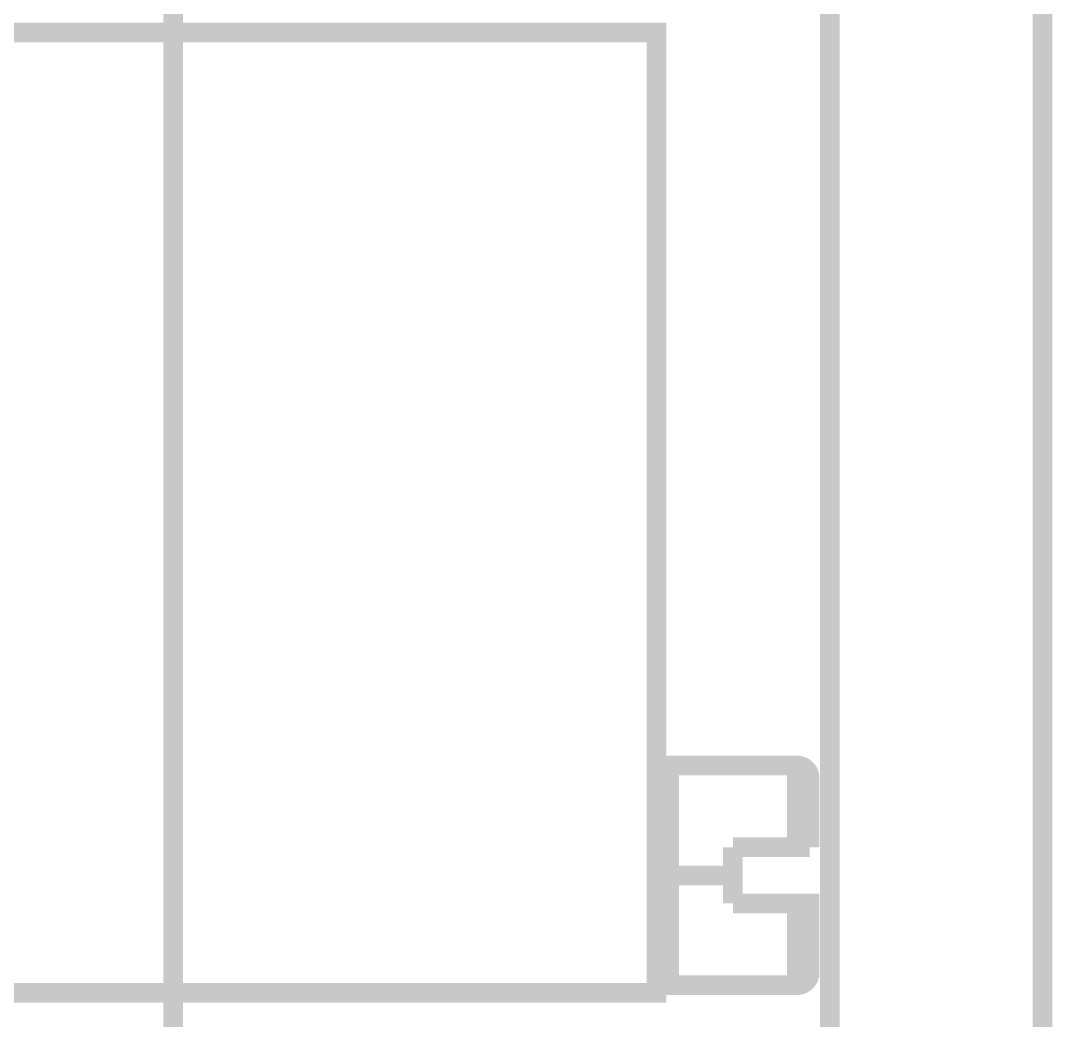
# Model space of a CAD drawing. Header units: inches. Extents: x 15 to 148, y 10 to 111.
# Drawn here: x 142.852 to 143.797, y 100.561 to 101.477 of the extents above; entities that cross this region are included whole.
import ezdxf

# ---------------------------------------------------------------- set-up
doc = ezdxf.new("R2010")
doc.units = ezdxf.units.IN
doc.header["$MEASUREMENT"] = 0
doc.layers.add('BLK_12AWG', color=7, linetype='Continuous')

# ---------------------------------------------------------------- blocks, each defined once
blk = doc.blocks.new('CEGHSD')
at = {"const_width": 0.008}
for points in [[(131.82463, 99.45609), (137.16355, 99.45609), (137.16355, 102.93247), (131.82463, 102.93247), (131.82463, 99.45609)], [(131.82463, 99.45609), (137.16355, 99.45609), (137.16355, 102.93247), (131.82463, 102.93247), (131.82463, 99.45609)], [(131.82463, 99.45609), (137.16355, 99.45609), (137.16355, 102.93247), (131.82463, 102.93247), (131.82463, 99.45609)], [(136.80954, 102.30923), (136.80954, 99.55332)], [(136.80954, 102.30923), (136.80954, 99.55332)], [(136.80954, 102.30923), (136.80954, 99.55332)], [(137.07694, 100.60727), (137.07694, 102.04034)], [(137.07694, 100.60727), (137.07694, 102.04034)], [(137.07694, 100.60727), (137.07694, 102.04034)], [(136.59655, 101.22718), (136.59655, 101.25318), (137.00631, 101.25318), (137.00631, 100.86214), (136.59655, 100.86214), (136.59655, 100.88814)], [(136.59655, 101.22718), (136.59655, 101.25318), (137.00631, 101.25318), (137.00631, 100.86214), (136.59655, 100.86214), (136.59655, 100.88814)], [(136.59655, 101.22718), (136.59655, 101.25318), (137.00631, 101.25318), (137.00631, 100.86214), (136.59655, 100.86214), (136.59655, 100.88814)], [(137.01151, 100.9547), (137.01145, 100.9547), (137.01138, 100.9547), (137.01131, 100.9547), (137.01124, 100.9547), (137.01117, 100.95469), (137.01111, 100.95469), (137.01104, 100.95468), (137.01097, 100.95468), (137.01091, 100.95467), (137.01084, 100.95466), (137.01078, 100.95465), (137.01071, 100.95464), (137.01064, 100.95463), (137.01058, 100.95462), (137.01052, 100.95461), (137.01045, 100.9546), (137.01039, 100.95459), (137.01032, 100.95457), (137.01026, 100.95456), (137.0102, 100.95454), (137.01013, 100.95453), (137.01007, 100.95451), (137.01001, 100.95449), (137.00995, 100.95447), (137.00989, 100.95445), (137.00983, 100.95443), (137.00977, 100.95441), (137.0097, 100.95439), (137.00965, 100.95437), (137.00959, 100.95435), (137.00953, 100.95433), (137.00947, 100.9543), (137.00941, 100.95428), (137.00935, 100.95425), (137.00929, 100.95423), (137.00924, 100.9542), (137.00918, 100.95417), (137.00912, 100.95414), (137.00907, 100.95411), (137.00901, 100.95409), (137.00896, 100.95406), (137.0089, 100.95403), (137.00885, 100.95399), (137.00879, 100.95396), (137.00874, 100.95393), (137.00869, 100.9539), (137.00864, 100.95386), (137.00858, 100.95383), (137.00853, 100.95379), (137.00848, 100.95376), (137.00843, 100.95372), (137.00838, 100.95369), (137.00833, 100.95365), (137.00828, 100.95361), (137.00823, 100.95357), (137.00818, 100.95353), (137.00814, 100.95349), (137.00809, 100.95345), (137.00804, 100.95341), (137.008, 100.95337), (137.00795, 100.95333), (137.00791, 100.95329), (137.00786, 100.95324), (137.00782, 100.9532), (137.00777, 100.95316), (137.00773, 100.95311), (137.00769, 100.95307), (137.00765, 100.95302), (137.0076, 100.95297), (137.00756, 100.95293), (137.00754, 100.9529), (137.00752, 100.95288), (137.0075, 100.95286), (137.00748, 100.95283), (137.00746, 100.95281), (137.00745, 100.95278), (137.00743, 100.95276), (137.00741, 100.95274), (137.00737, 100.95269), (137.00733, 100.95264), (137.00729, 100.95259), (137.00726, 100.95254), (137.00722, 100.95249), (137.00719, 100.95243), (137.00715, 100.95238), (137.00712, 100.95233), (137.00709, 100.95228), (137.00705, 100.95222), (137.00702, 100.95217), (137.00699, 100.95211), (137.00696, 100.95206), (137.00693, 100.952), (137.00692, 100.95198), (137.0069, 100.95195), (137.00689, 100.95192), (137.00687, 100.95189), (137.00686, 100.95187), (137.00685, 100.95184), (137.00683, 100.95181), (137.00682, 100.95178), (137.0068, 100.95175), (137.00679, 100.95172), (137.00678, 100.95169), (137.00677, 100.95167), (137.00675, 100.95164), (137.00674, 100.95161), (137.00673, 100.95158), (137.00672, 100.95155), (137.00669, 100.95149), (137.00667, 100.95143), (137.00665, 100.95137), (137.00662, 100.95131), (137.0066, 100.95125), (137.00658, 100.95119), (137.00656, 100.95113), (137.00654, 100.95107), (137.00653, 100.95104), (137.00653, 100.95101), (137.00652, 100.95098), (137.00651, 100.95094), (137.0065, 100.95091), (137.00649, 100.95088), (137.00648, 100.95085), (137.00647, 100.95082), (137.00647, 100.95079), (137.00646, 100.95076), (137.00645, 100.95073), (137.00644, 100.95069), (137.00643, 100.95063), (137.00642, 100.95057), (137.00641, 100.95053), (137.00641, 100.9505), (137.0064, 100.95047), (137.00639, 100.95044), (137.00639, 100.9504), (137.00638, 100.95037), (137.00638, 100.95034), (137.00637, 100.95031), (137.00637, 100.95027), (137.00636, 100.95024), (137.00636, 100.95021), (137.00635, 100.95018), (137.00635, 100.95011), (137.00634, 100.95004), (137.00633, 100.94998), (137.00633, 100.94991), (137.00632, 100.94984), (137.00632, 100.94978), (137.00632, 100.94974), (137.00632, 100.94971), (137.00632, 100.94967), (137.00632, 100.94964), (137.00631, 100.94957), (137.00631, 100.9495)], [(137.01151, 100.9547), (137.01145, 100.9547), (137.01138, 100.9547), (137.01131, 100.9547), (137.01124, 100.9547), (137.01117, 100.95469), (137.01111, 100.95469), (137.01104, 100.95468), (137.01097, 100.95468), (137.01091, 100.95467), (137.01084, 100.95466), (137.01078, 100.95465), (137.01071, 100.95464), (137.01064, 100.95463), (137.01058, 100.95462), (137.01052, 100.95461), (137.01045, 100.9546), (137.01039, 100.95459), (137.01032, 100.95457), (137.01026, 100.95456), (137.0102, 100.95454), (137.01013, 100.95453), (137.01007, 100.95451), (137.01001, 100.95449), (137.00995, 100.95447), (137.00989, 100.95445), (137.00983, 100.95443), (137.00977, 100.95441), (137.0097, 100.95439), (137.00965, 100.95437), (137.00959, 100.95435), (137.00953, 100.95433), (137.00947, 100.9543), (137.00941, 100.95428), (137.00935, 100.95425), (137.00929, 100.95423), (137.00924, 100.9542), (137.00918, 100.95417), (137.00912, 100.95414), (137.00907, 100.95411), (137.00901, 100.95409), (137.00896, 100.95406), (137.0089, 100.95403), (137.00885, 100.95399), (137.00879, 100.95396), (137.00874, 100.95393), (137.00869, 100.9539), (137.00864, 100.95386), (137.00858, 100.95383), (137.00853, 100.95379), (137.00848, 100.95376), (137.00843, 100.95372), (137.00838, 100.95369), (137.00833, 100.95365), (137.00828, 100.95361), (137.00823, 100.95357), (137.00818, 100.95353), (137.00814, 100.95349), (137.00809, 100.95345), (137.00804, 100.95341), (137.008, 100.95337), (137.00795, 100.95333), (137.00791, 100.95329), (137.00786, 100.95324), (137.00782, 100.9532), (137.00777, 100.95316), (137.00773, 100.95311), (137.00769, 100.95307), (137.00765, 100.95302), (137.0076, 100.95297), (137.00756, 100.95293), (137.00754, 100.9529), (137.00752, 100.95288), (137.0075, 100.95286), (137.00748, 100.95283), (137.00746, 100.95281), (137.00745, 100.95278), (137.00743, 100.95276), (137.00741, 100.95274), (137.00737, 100.95269), (137.00733, 100.95264), (137.00729, 100.95259), (137.00726, 100.95254), (137.00722, 100.95249), (137.00719, 100.95243), (137.00715, 100.95238), (137.00712, 100.95233), (137.00709, 100.95228), (137.00705, 100.95222), (137.00702, 100.95217), (137.00699, 100.95211), (137.00696, 100.95206), (137.00693, 100.952), (137.00692, 100.95198), (137.0069, 100.95195), (137.00689, 100.95192), (137.00687, 100.95189), (137.00686, 100.95187), (137.00685, 100.95184), (137.00683, 100.95181), (137.00682, 100.95178), (137.0068, 100.95175), (137.00679, 100.95172), (137.00678, 100.95169), (137.00677, 100.95167), (137.00675, 100.95164), (137.00674, 100.95161), (137.00673, 100.95158), (137.00672, 100.95155), (137.00669, 100.95149), (137.00667, 100.95143), (137.00665, 100.95137), (137.00662, 100.95131), (137.0066, 100.95125), (137.00658, 100.95119), (137.00656, 100.95113), (137.00654, 100.95107), (137.00653, 100.95104), (137.00653, 100.95101), (137.00652, 100.95098), (137.00651, 100.95094), (137.0065, 100.95091), (137.00649, 100.95088), (137.00648, 100.95085), (137.00647, 100.95082), (137.00647, 100.95079), (137.00646, 100.95076), (137.00645, 100.95073), (137.00644, 100.95069), (137.00643, 100.95063), (137.00642, 100.95057), (137.00641, 100.95053), (137.00641, 100.9505), (137.0064, 100.95047), (137.00639, 100.95044), (137.00639, 100.9504), (137.00638, 100.95037), (137.00638, 100.95034), (137.00637, 100.95031), (137.00637, 100.95027), (137.00636, 100.95024), (137.00636, 100.95021), (137.00635, 100.95018), (137.00635, 100.95011), (137.00634, 100.95004), (137.00633, 100.94998), (137.00633, 100.94991), (137.00632, 100.94984), (137.00632, 100.94978), (137.00632, 100.94974), (137.00632, 100.94971), (137.00632, 100.94967), (137.00632, 100.94964), (137.00631, 100.94957), (137.00631, 100.9495)], [(137.01151, 100.9547), (137.01145, 100.9547), (137.01138, 100.9547), (137.01131, 100.9547), (137.01124, 100.9547), (137.01117, 100.95469), (137.01111, 100.95469), (137.01104, 100.95468), (137.01097, 100.95468), (137.01091, 100.95467), (137.01084, 100.95466), (137.01078, 100.95465), (137.01071, 100.95464), (137.01064, 100.95463), (137.01058, 100.95462), (137.01052, 100.95461), (137.01045, 100.9546), (137.01039, 100.95459), (137.01032, 100.95457), (137.01026, 100.95456), (137.0102, 100.95454), (137.01013, 100.95453), (137.01007, 100.95451), (137.01001, 100.95449), (137.00995, 100.95447), (137.00989, 100.95445), (137.00983, 100.95443), (137.00977, 100.95441), (137.0097, 100.95439), (137.00965, 100.95437), (137.00959, 100.95435), (137.00953, 100.95433), (137.00947, 100.9543), (137.00941, 100.95428), (137.00935, 100.95425), (137.00929, 100.95423), (137.00924, 100.9542), (137.00918, 100.95417), (137.00912, 100.95414), (137.00907, 100.95411), (137.00901, 100.95409), (137.00896, 100.95406), (137.0089, 100.95403), (137.00885, 100.95399), (137.00879, 100.95396), (137.00874, 100.95393), (137.00869, 100.9539), (137.00864, 100.95386), (137.00858, 100.95383), (137.00853, 100.95379), (137.00848, 100.95376), (137.00843, 100.95372), (137.00838, 100.95369), (137.00833, 100.95365), (137.00828, 100.95361), (137.00823, 100.95357), (137.00818, 100.95353), (137.00814, 100.95349), (137.00809, 100.95345), (137.00804, 100.95341), (137.008, 100.95337), (137.00795, 100.95333), (137.00791, 100.95329), (137.00786, 100.95324), (137.00782, 100.9532), (137.00777, 100.95316), (137.00773, 100.95311), (137.00769, 100.95307), (137.00765, 100.95302), (137.0076, 100.95297), (137.00756, 100.95293), (137.00754, 100.9529), (137.00752, 100.95288), (137.0075, 100.95286), (137.00748, 100.95283), (137.00746, 100.95281), (137.00745, 100.95278), (137.00743, 100.95276), (137.00741, 100.95274), (137.00737, 100.95269), (137.00733, 100.95264), (137.00729, 100.95259), (137.00726, 100.95254), (137.00722, 100.95249), (137.00719, 100.95243), (137.00715, 100.95238), (137.00712, 100.95233), (137.00709, 100.95228), (137.00705, 100.95222), (137.00702, 100.95217), (137.00699, 100.95211), (137.00696, 100.95206), (137.00693, 100.952), (137.00692, 100.95198), (137.0069, 100.95195), (137.00689, 100.95192), (137.00687, 100.95189), (137.00686, 100.95187), (137.00685, 100.95184), (137.00683, 100.95181), (137.00682, 100.95178), (137.0068, 100.95175), (137.00679, 100.95172), (137.00678, 100.95169), (137.00677, 100.95167), (137.00675, 100.95164), (137.00674, 100.95161), (137.00673, 100.95158), (137.00672, 100.95155), (137.00669, 100.95149), (137.00667, 100.95143), (137.00665, 100.95137), (137.00662, 100.95131), (137.0066, 100.95125), (137.00658, 100.95119), (137.00656, 100.95113), (137.00654, 100.95107), (137.00653, 100.95104), (137.00653, 100.95101), (137.00652, 100.95098), (137.00651, 100.95094), (137.0065, 100.95091), (137.00649, 100.95088), (137.00648, 100.95085), (137.00647, 100.95082), (137.00647, 100.95079), (137.00646, 100.95076), (137.00645, 100.95073), (137.00644, 100.95069), (137.00643, 100.95063), (137.00642, 100.95057), (137.00641, 100.95053), (137.00641, 100.9505), (137.0064, 100.95047), (137.00639, 100.95044), (137.00639, 100.9504), (137.00638, 100.95037), (137.00638, 100.95034), (137.00637, 100.95031), (137.00637, 100.95027), (137.00636, 100.95024), (137.00636, 100.95021), (137.00635, 100.95018), (137.00635, 100.95011), (137.00634, 100.95004), (137.00633, 100.94998), (137.00633, 100.94991), (137.00632, 100.94984), (137.00632, 100.94978), (137.00632, 100.94974), (137.00632, 100.94971), (137.00632, 100.94967), (137.00632, 100.94964), (137.00631, 100.94957), (137.00631, 100.9495)], [(137.06351, 100.9547), (137.01151, 100.9547)], [(137.03751, 100.90998), (137.01151, 100.90998), (137.01151, 100.9547)], [(137.06351, 100.9547), (137.01151, 100.9547)], [(137.03751, 100.90998), (137.01151, 100.90998), (137.01151, 100.9547)], [(137.06351, 100.9547), (137.01151, 100.9547)], [(137.03751, 100.90998), (137.01151, 100.90998), (137.01151, 100.9547)], [(137.06351, 100.9547), (137.06358, 100.9547), (137.06365, 100.9547), (137.06372, 100.9547), (137.06379, 100.9547), (137.06385, 100.95469), (137.06392, 100.95469), (137.06399, 100.95468), (137.06405, 100.95468), (137.06412, 100.95467), (137.06419, 100.95466), (137.06425, 100.95465), (137.06432, 100.95464), (137.06438, 100.95463), (137.06445, 100.95462), (137.06451, 100.95461), (137.06458, 100.9546), (137.06464, 100.95459), (137.0647, 100.95457), (137.06477, 100.95456), (137.06483, 100.95454), (137.06489, 100.95453), (137.06496, 100.95451), (137.06502, 100.95449), (137.06508, 100.95447), (137.06514, 100.95445), (137.0652, 100.95443), (137.06526, 100.95441), (137.06532, 100.95439), (137.06538, 100.95437), (137.06544, 100.95435), (137.0655, 100.95433), (137.06556, 100.9543), (137.06562, 100.95428), (137.06568, 100.95425), (137.06573, 100.95423), (137.06579, 100.9542), (137.06585, 100.95417), (137.0659, 100.95414), (137.06596, 100.95411), (137.06602, 100.95409), (137.06607, 100.95406), (137.06613, 100.95403), (137.06618, 100.95399), (137.06623, 100.95396), (137.06629, 100.95393), (137.06634, 100.9539), (137.06639, 100.95386), (137.06644, 100.95383), (137.0665, 100.95379), (137.06655, 100.95376), (137.0666, 100.95372), (137.06665, 100.95369), (137.0667, 100.95365), (137.06675, 100.95361), (137.0668, 100.95357), (137.06684, 100.95353), (137.06689, 100.95349), (137.06694, 100.95345), (137.06699, 100.95341), (137.06703, 100.95337), (137.06708, 100.95333), (137.06712, 100.95329), (137.06717, 100.95324), (137.06721, 100.9532), (137.06725, 100.95316), (137.0673, 100.95311), (137.06734, 100.95307), (137.06738, 100.95302), (137.06742, 100.95297), (137.06746, 100.95293), (137.0675, 100.95288), (137.06754, 100.95283), (137.06758, 100.95278), (137.06762, 100.95274), (137.06766, 100.95269), (137.0677, 100.95264), (137.06773, 100.95259), (137.06777, 100.95254), (137.0678, 100.95249), (137.06784, 100.95243), (137.06787, 100.95238), (137.06791, 100.95233), (137.06794, 100.95228), (137.06797, 100.95222), (137.06801, 100.95217), (137.06804, 100.95211), (137.06807, 100.95206), (137.0681, 100.952), (137.06811, 100.95198), (137.06813, 100.95195), (137.06814, 100.95192), (137.06815, 100.95189), (137.06817, 100.95187), (137.06818, 100.95184), (137.0682, 100.95181), (137.06821, 100.95178), (137.06822, 100.95175), (137.06824, 100.95172), (137.06825, 100.95169), (137.06826, 100.95167), (137.06828, 100.95164), (137.06829, 100.95161), (137.0683, 100.95158), (137.06831, 100.95155), (137.06834, 100.95149), (137.06836, 100.95143), (137.06838, 100.95137), (137.0684, 100.95131), (137.06843, 100.95125), (137.06845, 100.95119), (137.06847, 100.95113), (137.06848, 100.95107), (137.06849, 100.95104), (137.0685, 100.95101), (137.06851, 100.95098), (137.06852, 100.95094), (137.06853, 100.95091), (137.06854, 100.95088), (137.06855, 100.95085), (137.06855, 100.95082), (137.06856, 100.95079), (137.06857, 100.95076), (137.06858, 100.95073), (137.06858, 100.95069), (137.0686, 100.95063), (137.06861, 100.95057), (137.06862, 100.95053), (137.06862, 100.9505), (137.06863, 100.95047), (137.06863, 100.95044), (137.06864, 100.9504), (137.06865, 100.95037), (137.06865, 100.95034), (137.06866, 100.95031), (137.06866, 100.95027), (137.06866, 100.95024), (137.06867, 100.95021), (137.06867, 100.95018), (137.06868, 100.95011), (137.06869, 100.95004), (137.06869, 100.94998), (137.0687, 100.94991), (137.0687, 100.94984), (137.06871, 100.94978), (137.06871, 100.94974), (137.06871, 100.94971), (137.06871, 100.94967), (137.06871, 100.94964), (137.06871, 100.94957), (137.06871, 100.9495)], [(137.06351, 100.92142), (137.06351, 100.9547)], [(137.06351, 100.9547), (137.06358, 100.9547), (137.06365, 100.9547), (137.06372, 100.9547), (137.06379, 100.9547), (137.06385, 100.95469), (137.06392, 100.95469), (137.06399, 100.95468), (137.06405, 100.95468), (137.06412, 100.95467), (137.06419, 100.95466), (137.06425, 100.95465), (137.06432, 100.95464), (137.06438, 100.95463), (137.06445, 100.95462), (137.06451, 100.95461), (137.06458, 100.9546), (137.06464, 100.95459), (137.0647, 100.95457), (137.06477, 100.95456), (137.06483, 100.95454), (137.06489, 100.95453), (137.06496, 100.95451), (137.06502, 100.95449), (137.06508, 100.95447), (137.06514, 100.95445), (137.0652, 100.95443), (137.06526, 100.95441), (137.06532, 100.95439), (137.06538, 100.95437), (137.06544, 100.95435), (137.0655, 100.95433), (137.06556, 100.9543), (137.06562, 100.95428), (137.06568, 100.95425), (137.06573, 100.95423), (137.06579, 100.9542), (137.06585, 100.95417), (137.0659, 100.95414), (137.06596, 100.95411), (137.06602, 100.95409), (137.06607, 100.95406), (137.06613, 100.95403), (137.06618, 100.95399), (137.06623, 100.95396), (137.06629, 100.95393), (137.06634, 100.9539), (137.06639, 100.95386), (137.06644, 100.95383), (137.0665, 100.95379), (137.06655, 100.95376), (137.0666, 100.95372), (137.06665, 100.95369), (137.0667, 100.95365), (137.06675, 100.95361), (137.0668, 100.95357), (137.06684, 100.95353), (137.06689, 100.95349), (137.06694, 100.95345), (137.06699, 100.95341), (137.06703, 100.95337), (137.06708, 100.95333), (137.06712, 100.95329), (137.06717, 100.95324), (137.06721, 100.9532), (137.06725, 100.95316), (137.0673, 100.95311), (137.06734, 100.95307), (137.06738, 100.95302), (137.06742, 100.95297), (137.06746, 100.95293), (137.0675, 100.95288), (137.06754, 100.95283), (137.06758, 100.95278), (137.06762, 100.95274), (137.06766, 100.95269), (137.0677, 100.95264), (137.06773, 100.95259), (137.06777, 100.95254), (137.0678, 100.95249), (137.06784, 100.95243), (137.06787, 100.95238), (137.06791, 100.95233), (137.06794, 100.95228), (137.06797, 100.95222), (137.06801, 100.95217), (137.06804, 100.95211), (137.06807, 100.95206), (137.0681, 100.952), (137.06811, 100.95198), (137.06813, 100.95195), (137.06814, 100.95192), (137.06815, 100.95189), (137.06817, 100.95187), (137.06818, 100.95184), (137.0682, 100.95181), (137.06821, 100.95178), (137.06822, 100.95175), (137.06824, 100.95172), (137.06825, 100.95169), (137.06826, 100.95167), (137.06828, 100.95164), (137.06829, 100.95161), (137.0683, 100.95158), (137.06831, 100.95155), (137.06834, 100.95149), (137.06836, 100.95143), (137.06838, 100.95137), (137.0684, 100.95131), (137.06843, 100.95125), (137.06845, 100.95119), (137.06847, 100.95113), (137.06848, 100.95107), (137.06849, 100.95104), (137.0685, 100.95101), (137.06851, 100.95098), (137.06852, 100.95094), (137.06853, 100.95091), (137.06854, 100.95088), (137.06855, 100.95085), (137.06855, 100.95082), (137.06856, 100.95079), (137.06857, 100.95076), (137.06858, 100.95073), (137.06858, 100.95069), (137.0686, 100.95063), (137.06861, 100.95057), (137.06862, 100.95053), (137.06862, 100.9505), (137.06863, 100.95047), (137.06863, 100.95044), (137.06864, 100.9504), (137.06865, 100.95037), (137.06865, 100.95034), (137.06866, 100.95031), (137.06866, 100.95027), (137.06866, 100.95024), (137.06867, 100.95021), (137.06867, 100.95018), (137.06868, 100.95011), (137.06869, 100.95004), (137.06869, 100.94998), (137.0687, 100.94991), (137.0687, 100.94984), (137.06871, 100.94978), (137.06871, 100.94974), (137.06871, 100.94971), (137.06871, 100.94967), (137.06871, 100.94964), (137.06871, 100.94957), (137.06871, 100.9495)], [(137.06351, 100.92142), (137.06351, 100.9547)], [(137.06351, 100.9547), (137.06358, 100.9547), (137.06365, 100.9547), (137.06372, 100.9547), (137.06379, 100.9547), (137.06385, 100.95469), (137.06392, 100.95469), (137.06399, 100.95468), (137.06405, 100.95468), (137.06412, 100.95467), (137.06419, 100.95466), (137.06425, 100.95465), (137.06432, 100.95464), (137.06438, 100.95463), (137.06445, 100.95462), (137.06451, 100.95461), (137.06458, 100.9546), (137.06464, 100.95459), (137.0647, 100.95457), (137.06477, 100.95456), (137.06483, 100.95454), (137.06489, 100.95453), (137.06496, 100.95451), (137.06502, 100.95449), (137.06508, 100.95447), (137.06514, 100.95445), (137.0652, 100.95443), (137.06526, 100.95441), (137.06532, 100.95439), (137.06538, 100.95437), (137.06544, 100.95435), (137.0655, 100.95433), (137.06556, 100.9543), (137.06562, 100.95428), (137.06568, 100.95425), (137.06573, 100.95423), (137.06579, 100.9542), (137.06585, 100.95417), (137.0659, 100.95414), (137.06596, 100.95411), (137.06602, 100.95409), (137.06607, 100.95406), (137.06613, 100.95403), (137.06618, 100.95399), (137.06623, 100.95396), (137.06629, 100.95393), (137.06634, 100.9539), (137.06639, 100.95386), (137.06644, 100.95383), (137.0665, 100.95379), (137.06655, 100.95376), (137.0666, 100.95372), (137.06665, 100.95369), (137.0667, 100.95365), (137.06675, 100.95361), (137.0668, 100.95357), (137.06684, 100.95353), (137.06689, 100.95349), (137.06694, 100.95345), (137.06699, 100.95341), (137.06703, 100.95337), (137.06708, 100.95333), (137.06712, 100.95329), (137.06717, 100.95324), (137.06721, 100.9532), (137.06725, 100.95316), (137.0673, 100.95311), (137.06734, 100.95307), (137.06738, 100.95302), (137.06742, 100.95297), (137.06746, 100.95293), (137.0675, 100.95288), (137.06754, 100.95283), (137.06758, 100.95278), (137.06762, 100.95274), (137.06766, 100.95269), (137.0677, 100.95264), (137.06773, 100.95259), (137.06777, 100.95254), (137.0678, 100.95249), (137.06784, 100.95243), (137.06787, 100.95238), (137.06791, 100.95233), (137.06794, 100.95228), (137.06797, 100.95222), (137.06801, 100.95217), (137.06804, 100.95211), (137.06807, 100.95206), (137.0681, 100.952), (137.06811, 100.95198), (137.06813, 100.95195), (137.06814, 100.95192), (137.06815, 100.95189), (137.06817, 100.95187), (137.06818, 100.95184), (137.0682, 100.95181), (137.06821, 100.95178), (137.06822, 100.95175), (137.06824, 100.95172), (137.06825, 100.95169), (137.06826, 100.95167), (137.06828, 100.95164), (137.06829, 100.95161), (137.0683, 100.95158), (137.06831, 100.95155), (137.06834, 100.95149), (137.06836, 100.95143), (137.06838, 100.95137), (137.0684, 100.95131), (137.06843, 100.95125), (137.06845, 100.95119), (137.06847, 100.95113), (137.06848, 100.95107), (137.06849, 100.95104), (137.0685, 100.95101), (137.06851, 100.95098), (137.06852, 100.95094), (137.06853, 100.95091), (137.06854, 100.95088), (137.06855, 100.95085), (137.06855, 100.95082), (137.06856, 100.95079), (137.06857, 100.95076), (137.06858, 100.95073), (137.06858, 100.95069), (137.0686, 100.95063), (137.06861, 100.95057), (137.06862, 100.95053), (137.06862, 100.9505), (137.06863, 100.95047), (137.06863, 100.95044), (137.06864, 100.9504), (137.06865, 100.95037), (137.06865, 100.95034), (137.06866, 100.95031), (137.06866, 100.95027), (137.06866, 100.95024), (137.06867, 100.95021), (137.06867, 100.95018), (137.06868, 100.95011), (137.06869, 100.95004), (137.06869, 100.94998), (137.0687, 100.94991), (137.0687, 100.94984), (137.06871, 100.94978), (137.06871, 100.94974), (137.06871, 100.94971), (137.06871, 100.94967), (137.06871, 100.94964), (137.06871, 100.94957), (137.06871, 100.9495)], [(137.06351, 100.92142), (137.06351, 100.9547)], [(137.06871, 100.92142), (137.06871, 100.9495)], [(137.06871, 100.92142), (137.06871, 100.9495)], [(137.06871, 100.92142), (137.06871, 100.9495)], [(137.06351, 100.92142), (137.03751, 100.92142)], [(137.03751, 100.90998), (137.03751, 100.92142)], [(137.06351, 100.92142), (137.03751, 100.92142)], [(137.03751, 100.90998), (137.03751, 100.92142)], [(137.06351, 100.92142), (137.03751, 100.92142)], [(137.03751, 100.90998), (137.03751, 100.92142)], [(137.06871, 100.92142), (137.06351, 100.92142)], [(137.06871, 100.92142), (137.06351, 100.92142)], [(137.06871, 100.92142), (137.06351, 100.92142)], [(137.01151, 100.86526), (137.01151, 100.90998), (137.00631, 100.90998)], [(137.01151, 100.86526), (137.01151, 100.90998), (137.00631, 100.90998)], [(137.01151, 100.86526), (137.01151, 100.90998), (137.00631, 100.90998)], [(137.03751, 100.89854), (137.03751, 100.90998)], [(137.03751, 100.89854), (137.03751, 100.90998)], [(137.03751, 100.89854), (137.03751, 100.90998)], [(137.06351, 100.89854), (137.03751, 100.89854)], [(137.06351, 100.89854), (137.03751, 100.89854)], [(137.06351, 100.89854), (137.03751, 100.89854)], [(137.06871, 100.87046), (137.06871, 100.89854), (137.06351, 100.89854)], [(137.06351, 100.89854), (137.06351, 100.86526)], [(137.06871, 100.87046), (137.06871, 100.89854), (137.06351, 100.89854)], [(137.06351, 100.89854), (137.06351, 100.86526)], [(137.06871, 100.87046), (137.06871, 100.89854), (137.06351, 100.89854)], [(137.06351, 100.89854), (137.06351, 100.86526)], [(137.01151, 100.86526), (137.01145, 100.86526), (137.01138, 100.86526), (137.01131, 100.86527), (137.01124, 100.86527), (137.01117, 100.86527), (137.01111, 100.86528), (137.01104, 100.86528), (137.01097, 100.86529), (137.01091, 100.8653), (137.01084, 100.8653), (137.01078, 100.86531), (137.01071, 100.86532), (137.01064, 100.86533), (137.01058, 100.86534), (137.01052, 100.86535), (137.01045, 100.86537), (137.01039, 100.86538), (137.01032, 100.86539), (137.01026, 100.86541), (137.0102, 100.86542), (137.01013, 100.86544), (137.01007, 100.86546), (137.01001, 100.86547), (137.00995, 100.86549), (137.00989, 100.86551), (137.00983, 100.86553), (137.00977, 100.86555), (137.0097, 100.86557), (137.00965, 100.86559), (137.00959, 100.86562), (137.00953, 100.86564), (137.00947, 100.86566), (137.00941, 100.86569), (137.00935, 100.86571), (137.00929, 100.86574), (137.00924, 100.86577), (137.00918, 100.86579), (137.00912, 100.86582), (137.00907, 100.86585), (137.00901, 100.86588), (137.00896, 100.86591), (137.0089, 100.86594), (137.00885, 100.86597), (137.00879, 100.866), (137.00874, 100.86604), (137.00869, 100.86607), (137.00864, 100.8661), (137.00858, 100.86614), (137.00853, 100.86617), (137.00848, 100.86621), (137.00843, 100.86624), (137.00838, 100.86628), (137.00833, 100.86632), (137.00828, 100.86636), (137.00823, 100.86639), (137.00818, 100.86643), (137.00814, 100.86647), (137.00809, 100.86651), (137.00804, 100.86655), (137.008, 100.86659), (137.00795, 100.86664), (137.00791, 100.86668), (137.00786, 100.86672), (137.00782, 100.86677), (137.00777, 100.86681), (137.00773, 100.86685), (137.00769, 100.8669), (137.00765, 100.86694), (137.0076, 100.86699), (137.00756, 100.86704), (137.00754, 100.86706), (137.00752, 100.86709), (137.0075, 100.86711), (137.00748, 100.86713), (137.00746, 100.86716), (137.00745, 100.86718), (137.00743, 100.86721), (137.00741, 100.86723), (137.00737, 100.86728), (137.00733, 100.86733), (137.00729, 100.86738), (137.00726, 100.86743), (137.00722, 100.86748), (137.00719, 100.86753), (137.00715, 100.86758), (137.00712, 100.86764), (137.00709, 100.86769), (137.00705, 100.86774), (137.00702, 100.8678), (137.00699, 100.86785), (137.00696, 100.86791), (137.00693, 100.86796), (137.00692, 100.86799), (137.0069, 100.86802), (137.00689, 100.86804), (137.00687, 100.86807), (137.00686, 100.8681), (137.00685, 100.86813), (137.00683, 100.86816), (137.00682, 100.86819), (137.0068, 100.86821), (137.00679, 100.86824), (137.00678, 100.86827), (137.00677, 100.8683), (137.00675, 100.86833), (137.00674, 100.86836), (137.00673, 100.86839), (137.00672, 100.86842), (137.00669, 100.86847), (137.00667, 100.86853), (137.00665, 100.86859), (137.00662, 100.86865), (137.0066, 100.86871), (137.00658, 100.86877), (137.00656, 100.86884), (137.00654, 100.8689), (137.00653, 100.86893), (137.00653, 100.86896), (137.00652, 100.86899), (137.00651, 100.86902), (137.0065, 100.86905), (137.00649, 100.86908), (137.00648, 100.86911), (137.00647, 100.86915), (137.00647, 100.86918), (137.00646, 100.86921), (137.00645, 100.86924), (137.00644, 100.86927), (137.00643, 100.86934), (137.00642, 100.8694), (137.00641, 100.86943), (137.00641, 100.86946), (137.0064, 100.8695), (137.00639, 100.86953), (137.00639, 100.86956), (137.00638, 100.86959), (137.00638, 100.86963), (137.00637, 100.86966), (137.00637, 100.86969), (137.00636, 100.86972), (137.00636, 100.86976), (137.00635, 100.86979), (137.00635, 100.86986), (137.00634, 100.86992), (137.00633, 100.86999), (137.00633, 100.87006), (137.00632, 100.87012), (137.00632, 100.87019), (137.00632, 100.87022), (137.00632, 100.87026), (137.00632, 100.87029), (137.00632, 100.87033), (137.00631, 100.87039), (137.00631, 100.87046)], [(137.01151, 100.86526), (137.01145, 100.86526), (137.01138, 100.86526), (137.01131, 100.86527), (137.01124, 100.86527), (137.01117, 100.86527), (137.01111, 100.86528), (137.01104, 100.86528), (137.01097, 100.86529), (137.01091, 100.8653), (137.01084, 100.8653), (137.01078, 100.86531), (137.01071, 100.86532), (137.01064, 100.86533), (137.01058, 100.86534), (137.01052, 100.86535), (137.01045, 100.86537), (137.01039, 100.86538), (137.01032, 100.86539), (137.01026, 100.86541), (137.0102, 100.86542), (137.01013, 100.86544), (137.01007, 100.86546), (137.01001, 100.86547), (137.00995, 100.86549), (137.00989, 100.86551), (137.00983, 100.86553), (137.00977, 100.86555), (137.0097, 100.86557), (137.00965, 100.86559), (137.00959, 100.86562), (137.00953, 100.86564), (137.00947, 100.86566), (137.00941, 100.86569), (137.00935, 100.86571), (137.00929, 100.86574), (137.00924, 100.86577), (137.00918, 100.86579), (137.00912, 100.86582), (137.00907, 100.86585), (137.00901, 100.86588), (137.00896, 100.86591), (137.0089, 100.86594), (137.00885, 100.86597), (137.00879, 100.866), (137.00874, 100.86604), (137.00869, 100.86607), (137.00864, 100.8661), (137.00858, 100.86614), (137.00853, 100.86617), (137.00848, 100.86621), (137.00843, 100.86624), (137.00838, 100.86628), (137.00833, 100.86632), (137.00828, 100.86636), (137.00823, 100.86639), (137.00818, 100.86643), (137.00814, 100.86647), (137.00809, 100.86651), (137.00804, 100.86655), (137.008, 100.86659), (137.00795, 100.86664), (137.00791, 100.86668), (137.00786, 100.86672), (137.00782, 100.86677), (137.00777, 100.86681), (137.00773, 100.86685), (137.00769, 100.8669), (137.00765, 100.86694), (137.0076, 100.86699), (137.00756, 100.86704), (137.00754, 100.86706), (137.00752, 100.86709), (137.0075, 100.86711), (137.00748, 100.86713), (137.00746, 100.86716), (137.00745, 100.86718), (137.00743, 100.86721), (137.00741, 100.86723), (137.00737, 100.86728), (137.00733, 100.86733), (137.00729, 100.86738), (137.00726, 100.86743), (137.00722, 100.86748), (137.00719, 100.86753), (137.00715, 100.86758), (137.00712, 100.86764), (137.00709, 100.86769), (137.00705, 100.86774), (137.00702, 100.8678), (137.00699, 100.86785), (137.00696, 100.86791), (137.00693, 100.86796), (137.00692, 100.86799), (137.0069, 100.86802), (137.00689, 100.86804), (137.00687, 100.86807), (137.00686, 100.8681), (137.00685, 100.86813), (137.00683, 100.86816), (137.00682, 100.86819), (137.0068, 100.86821), (137.00679, 100.86824), (137.00678, 100.86827), (137.00677, 100.8683), (137.00675, 100.86833), (137.00674, 100.86836), (137.00673, 100.86839), (137.00672, 100.86842), (137.00669, 100.86847), (137.00667, 100.86853), (137.00665, 100.86859), (137.00662, 100.86865), (137.0066, 100.86871), (137.00658, 100.86877), (137.00656, 100.86884), (137.00654, 100.8689), (137.00653, 100.86893), (137.00653, 100.86896), (137.00652, 100.86899), (137.00651, 100.86902), (137.0065, 100.86905), (137.00649, 100.86908), (137.00648, 100.86911), (137.00647, 100.86915), (137.00647, 100.86918), (137.00646, 100.86921), (137.00645, 100.86924), (137.00644, 100.86927), (137.00643, 100.86934), (137.00642, 100.8694), (137.00641, 100.86943), (137.00641, 100.86946), (137.0064, 100.8695), (137.00639, 100.86953), (137.00639, 100.86956), (137.00638, 100.86959), (137.00638, 100.86963), (137.00637, 100.86966), (137.00637, 100.86969), (137.00636, 100.86972), (137.00636, 100.86976), (137.00635, 100.86979), (137.00635, 100.86986), (137.00634, 100.86992), (137.00633, 100.86999), (137.00633, 100.87006), (137.00632, 100.87012), (137.00632, 100.87019), (137.00632, 100.87022), (137.00632, 100.87026), (137.00632, 100.87029), (137.00632, 100.87033), (137.00631, 100.87039), (137.00631, 100.87046)], [(137.01151, 100.86526), (137.01145, 100.86526), (137.01138, 100.86526), (137.01131, 100.86527), (137.01124, 100.86527), (137.01117, 100.86527), (137.01111, 100.86528), (137.01104, 100.86528), (137.01097, 100.86529), (137.01091, 100.8653), (137.01084, 100.8653), (137.01078, 100.86531), (137.01071, 100.86532), (137.01064, 100.86533), (137.01058, 100.86534), (137.01052, 100.86535), (137.01045, 100.86537), (137.01039, 100.86538), (137.01032, 100.86539), (137.01026, 100.86541), (137.0102, 100.86542), (137.01013, 100.86544), (137.01007, 100.86546), (137.01001, 100.86547), (137.00995, 100.86549), (137.00989, 100.86551), (137.00983, 100.86553), (137.00977, 100.86555), (137.0097, 100.86557), (137.00965, 100.86559), (137.00959, 100.86562), (137.00953, 100.86564), (137.00947, 100.86566), (137.00941, 100.86569), (137.00935, 100.86571), (137.00929, 100.86574), (137.00924, 100.86577), (137.00918, 100.86579), (137.00912, 100.86582), (137.00907, 100.86585), (137.00901, 100.86588), (137.00896, 100.86591), (137.0089, 100.86594), (137.00885, 100.86597), (137.00879, 100.866), (137.00874, 100.86604), (137.00869, 100.86607), (137.00864, 100.8661), (137.00858, 100.86614), (137.00853, 100.86617), (137.00848, 100.86621), (137.00843, 100.86624), (137.00838, 100.86628), (137.00833, 100.86632), (137.00828, 100.86636), (137.00823, 100.86639), (137.00818, 100.86643), (137.00814, 100.86647), (137.00809, 100.86651), (137.00804, 100.86655), (137.008, 100.86659), (137.00795, 100.86664), (137.00791, 100.86668), (137.00786, 100.86672), (137.00782, 100.86677), (137.00777, 100.86681), (137.00773, 100.86685), (137.00769, 100.8669), (137.00765, 100.86694), (137.0076, 100.86699), (137.00756, 100.86704), (137.00754, 100.86706), (137.00752, 100.86709), (137.0075, 100.86711), (137.00748, 100.86713), (137.00746, 100.86716), (137.00745, 100.86718), (137.00743, 100.86721), (137.00741, 100.86723), (137.00737, 100.86728), (137.00733, 100.86733), (137.00729, 100.86738), (137.00726, 100.86743), (137.00722, 100.86748), (137.00719, 100.86753), (137.00715, 100.86758), (137.00712, 100.86764), (137.00709, 100.86769), (137.00705, 100.86774), (137.00702, 100.8678), (137.00699, 100.86785), (137.00696, 100.86791), (137.00693, 100.86796), (137.00692, 100.86799), (137.0069, 100.86802), (137.00689, 100.86804), (137.00687, 100.86807), (137.00686, 100.8681), (137.00685, 100.86813), (137.00683, 100.86816), (137.00682, 100.86819), (137.0068, 100.86821), (137.00679, 100.86824), (137.00678, 100.86827), (137.00677, 100.8683), (137.00675, 100.86833), (137.00674, 100.86836), (137.00673, 100.86839), (137.00672, 100.86842), (137.00669, 100.86847), (137.00667, 100.86853), (137.00665, 100.86859), (137.00662, 100.86865), (137.0066, 100.86871), (137.00658, 100.86877), (137.00656, 100.86884), (137.00654, 100.8689), (137.00653, 100.86893), (137.00653, 100.86896), (137.00652, 100.86899), (137.00651, 100.86902), (137.0065, 100.86905), (137.00649, 100.86908), (137.00648, 100.86911), (137.00647, 100.86915), (137.00647, 100.86918), (137.00646, 100.86921), (137.00645, 100.86924), (137.00644, 100.86927), (137.00643, 100.86934), (137.00642, 100.8694), (137.00641, 100.86943), (137.00641, 100.86946), (137.0064, 100.8695), (137.00639, 100.86953), (137.00639, 100.86956), (137.00638, 100.86959), (137.00638, 100.86963), (137.00637, 100.86966), (137.00637, 100.86969), (137.00636, 100.86972), (137.00636, 100.86976), (137.00635, 100.86979), (137.00635, 100.86986), (137.00634, 100.86992), (137.00633, 100.86999), (137.00633, 100.87006), (137.00632, 100.87012), (137.00632, 100.87019), (137.00632, 100.87022), (137.00632, 100.87026), (137.00632, 100.87029), (137.00632, 100.87033), (137.00631, 100.87039), (137.00631, 100.87046)], [(137.06351, 100.86526), (137.06358, 100.86526), (137.06365, 100.86526), (137.06372, 100.86527), (137.06379, 100.86527), (137.06385, 100.86527), (137.06392, 100.86528), (137.06399, 100.86528), (137.06405, 100.86529), (137.06412, 100.8653), (137.06419, 100.8653), (137.06425, 100.86531), (137.06432, 100.86532), (137.06438, 100.86533), (137.06445, 100.86534), (137.06451, 100.86535), (137.06458, 100.86537), (137.06464, 100.86538), (137.0647, 100.86539), (137.06477, 100.86541), (137.06483, 100.86542), (137.06489, 100.86544), (137.06496, 100.86546), (137.06502, 100.86547), (137.06508, 100.86549), (137.06514, 100.86551), (137.0652, 100.86553), (137.06526, 100.86555), (137.06532, 100.86557), (137.06538, 100.86559), (137.06544, 100.86562), (137.0655, 100.86564), (137.06556, 100.86566), (137.06562, 100.86569), (137.06568, 100.86571), (137.06573, 100.86574), (137.06579, 100.86577), (137.06585, 100.86579), (137.0659, 100.86582), (137.06596, 100.86585), (137.06602, 100.86588), (137.06607, 100.86591), (137.06613, 100.86594), (137.06618, 100.86597), (137.06623, 100.866), (137.06629, 100.86604), (137.06634, 100.86607), (137.06639, 100.8661), (137.06644, 100.86614), (137.0665, 100.86617), (137.06655, 100.86621), (137.0666, 100.86624), (137.06665, 100.86628), (137.0667, 100.86632), (137.06675, 100.86636), (137.0668, 100.86639), (137.06684, 100.86643), (137.06689, 100.86647), (137.06694, 100.86651), (137.06699, 100.86655), (137.06703, 100.86659), (137.06708, 100.86664), (137.06712, 100.86668), (137.06717, 100.86672), (137.06721, 100.86677), (137.06725, 100.86681), (137.0673, 100.86685), (137.06734, 100.8669), (137.06738, 100.86694), (137.06742, 100.86699), (137.06746, 100.86704), (137.0675, 100.86709), (137.06754, 100.86713), (137.06758, 100.86718), (137.06762, 100.86723), (137.06766, 100.86728), (137.0677, 100.86733), (137.06773, 100.86738), (137.06777, 100.86743), (137.0678, 100.86748), (137.06784, 100.86753), (137.06787, 100.86758), (137.06791, 100.86764), (137.06794, 100.86769), (137.06797, 100.86774), (137.06801, 100.8678), (137.06804, 100.86785), (137.06807, 100.86791), (137.0681, 100.86796), (137.06811, 100.86799), (137.06813, 100.86802), (137.06814, 100.86804), (137.06815, 100.86807), (137.06817, 100.8681), (137.06818, 100.86813), (137.0682, 100.86816), (137.06821, 100.86819), (137.06822, 100.86821), (137.06824, 100.86824), (137.06825, 100.86827), (137.06826, 100.8683), (137.06828, 100.86833), (137.06829, 100.86836), (137.0683, 100.86839), (137.06831, 100.86842), (137.06834, 100.86847), (137.06836, 100.86853), (137.06838, 100.86859), (137.0684, 100.86865), (137.06843, 100.86871), (137.06845, 100.86877), (137.06847, 100.86884), (137.06848, 100.8689), (137.06849, 100.86893), (137.0685, 100.86896), (137.06851, 100.86899), (137.06852, 100.86902), (137.06853, 100.86905), (137.06854, 100.86908), (137.06855, 100.86911), (137.06855, 100.86915), (137.06856, 100.86918), (137.06857, 100.86921), (137.06858, 100.86924), (137.06858, 100.86927), (137.0686, 100.86934), (137.06861, 100.8694), (137.06862, 100.86943), (137.06862, 100.86946), (137.06863, 100.8695), (137.06863, 100.86953), (137.06864, 100.86956), (137.06865, 100.86959), (137.06865, 100.86963), (137.06866, 100.86966), (137.06866, 100.86969), (137.06866, 100.86972), (137.06867, 100.86976), (137.06867, 100.86979), (137.06868, 100.86986), (137.06869, 100.86992), (137.06869, 100.86999), (137.0687, 100.87006), (137.0687, 100.87012), (137.06871, 100.87019), (137.06871, 100.87022), (137.06871, 100.87026), (137.06871, 100.87029), (137.06871, 100.87033), (137.06871, 100.87039), (137.06871, 100.87046)], [(137.06351, 100.86526), (137.06358, 100.86526), (137.06365, 100.86526), (137.06372, 100.86527), (137.06379, 100.86527), (137.06385, 100.86527), (137.06392, 100.86528), (137.06399, 100.86528), (137.06405, 100.86529), (137.06412, 100.8653), (137.06419, 100.8653), (137.06425, 100.86531), (137.06432, 100.86532), (137.06438, 100.86533), (137.06445, 100.86534), (137.06451, 100.86535), (137.06458, 100.86537), (137.06464, 100.86538), (137.0647, 100.86539), (137.06477, 100.86541), (137.06483, 100.86542), (137.06489, 100.86544), (137.06496, 100.86546), (137.06502, 100.86547), (137.06508, 100.86549), (137.06514, 100.86551), (137.0652, 100.86553), (137.06526, 100.86555), (137.06532, 100.86557), (137.06538, 100.86559), (137.06544, 100.86562), (137.0655, 100.86564), (137.06556, 100.86566), (137.06562, 100.86569), (137.06568, 100.86571), (137.06573, 100.86574), (137.06579, 100.86577), (137.06585, 100.86579), (137.0659, 100.86582), (137.06596, 100.86585), (137.06602, 100.86588), (137.06607, 100.86591), (137.06613, 100.86594), (137.06618, 100.86597), (137.06623, 100.866), (137.06629, 100.86604), (137.06634, 100.86607), (137.06639, 100.8661), (137.06644, 100.86614), (137.0665, 100.86617), (137.06655, 100.86621), (137.0666, 100.86624), (137.06665, 100.86628), (137.0667, 100.86632), (137.06675, 100.86636), (137.0668, 100.86639), (137.06684, 100.86643), (137.06689, 100.86647), (137.06694, 100.86651), (137.06699, 100.86655), (137.06703, 100.86659), (137.06708, 100.86664), (137.06712, 100.86668), (137.06717, 100.86672), (137.06721, 100.86677), (137.06725, 100.86681), (137.0673, 100.86685), (137.06734, 100.8669), (137.06738, 100.86694), (137.06742, 100.86699), (137.06746, 100.86704), (137.0675, 100.86709), (137.06754, 100.86713), (137.06758, 100.86718), (137.06762, 100.86723), (137.06766, 100.86728), (137.0677, 100.86733), (137.06773, 100.86738), (137.06777, 100.86743), (137.0678, 100.86748), (137.06784, 100.86753), (137.06787, 100.86758), (137.06791, 100.86764), (137.06794, 100.86769), (137.06797, 100.86774), (137.06801, 100.8678), (137.06804, 100.86785), (137.06807, 100.86791), (137.0681, 100.86796), (137.06811, 100.86799), (137.06813, 100.86802), (137.06814, 100.86804), (137.06815, 100.86807), (137.06817, 100.8681), (137.06818, 100.86813), (137.0682, 100.86816), (137.06821, 100.86819), (137.06822, 100.86821), (137.06824, 100.86824), (137.06825, 100.86827), (137.06826, 100.8683), (137.06828, 100.86833), (137.06829, 100.86836), (137.0683, 100.86839), (137.06831, 100.86842), (137.06834, 100.86847), (137.06836, 100.86853), (137.06838, 100.86859), (137.0684, 100.86865), (137.06843, 100.86871), (137.06845, 100.86877), (137.06847, 100.86884), (137.06848, 100.8689), (137.06849, 100.86893), (137.0685, 100.86896), (137.06851, 100.86899), (137.06852, 100.86902), (137.06853, 100.86905), (137.06854, 100.86908), (137.06855, 100.86911), (137.06855, 100.86915), (137.06856, 100.86918), (137.06857, 100.86921), (137.06858, 100.86924), (137.06858, 100.86927), (137.0686, 100.86934), (137.06861, 100.8694), (137.06862, 100.86943), (137.06862, 100.86946), (137.06863, 100.8695), (137.06863, 100.86953), (137.06864, 100.86956), (137.06865, 100.86959), (137.06865, 100.86963), (137.06866, 100.86966), (137.06866, 100.86969), (137.06866, 100.86972), (137.06867, 100.86976), (137.06867, 100.86979), (137.06868, 100.86986), (137.06869, 100.86992), (137.06869, 100.86999), (137.0687, 100.87006), (137.0687, 100.87012), (137.06871, 100.87019), (137.06871, 100.87022), (137.06871, 100.87026), (137.06871, 100.87029), (137.06871, 100.87033), (137.06871, 100.87039), (137.06871, 100.87046)], [(137.06351, 100.86526), (137.06358, 100.86526), (137.06365, 100.86526), (137.06372, 100.86527), (137.06379, 100.86527), (137.06385, 100.86527), (137.06392, 100.86528), (137.06399, 100.86528), (137.06405, 100.86529), (137.06412, 100.8653), (137.06419, 100.8653), (137.06425, 100.86531), (137.06432, 100.86532), (137.06438, 100.86533), (137.06445, 100.86534), (137.06451, 100.86535), (137.06458, 100.86537), (137.06464, 100.86538), (137.0647, 100.86539), (137.06477, 100.86541), (137.06483, 100.86542), (137.06489, 100.86544), (137.06496, 100.86546), (137.06502, 100.86547), (137.06508, 100.86549), (137.06514, 100.86551), (137.0652, 100.86553), (137.06526, 100.86555), (137.06532, 100.86557), (137.06538, 100.86559), (137.06544, 100.86562), (137.0655, 100.86564), (137.06556, 100.86566), (137.06562, 100.86569), (137.06568, 100.86571), (137.06573, 100.86574), (137.06579, 100.86577), (137.06585, 100.86579), (137.0659, 100.86582), (137.06596, 100.86585), (137.06602, 100.86588), (137.06607, 100.86591), (137.06613, 100.86594), (137.06618, 100.86597), (137.06623, 100.866), (137.06629, 100.86604), (137.06634, 100.86607), (137.06639, 100.8661), (137.06644, 100.86614), (137.0665, 100.86617), (137.06655, 100.86621), (137.0666, 100.86624), (137.06665, 100.86628), (137.0667, 100.86632), (137.06675, 100.86636), (137.0668, 100.86639), (137.06684, 100.86643), (137.06689, 100.86647), (137.06694, 100.86651), (137.06699, 100.86655), (137.06703, 100.86659), (137.06708, 100.86664), (137.06712, 100.86668), (137.06717, 100.86672), (137.06721, 100.86677), (137.06725, 100.86681), (137.0673, 100.86685), (137.06734, 100.8669), (137.06738, 100.86694), (137.06742, 100.86699), (137.06746, 100.86704), (137.0675, 100.86709), (137.06754, 100.86713), (137.06758, 100.86718), (137.06762, 100.86723), (137.06766, 100.86728), (137.0677, 100.86733), (137.06773, 100.86738), (137.06777, 100.86743), (137.0678, 100.86748), (137.06784, 100.86753), (137.06787, 100.86758), (137.06791, 100.86764), (137.06794, 100.86769), (137.06797, 100.86774), (137.06801, 100.8678), (137.06804, 100.86785), (137.06807, 100.86791), (137.0681, 100.86796), (137.06811, 100.86799), (137.06813, 100.86802), (137.06814, 100.86804), (137.06815, 100.86807), (137.06817, 100.8681), (137.06818, 100.86813), (137.0682, 100.86816), (137.06821, 100.86819), (137.06822, 100.86821), (137.06824, 100.86824), (137.06825, 100.86827), (137.06826, 100.8683), (137.06828, 100.86833), (137.06829, 100.86836), (137.0683, 100.86839), (137.06831, 100.86842), (137.06834, 100.86847), (137.06836, 100.86853), (137.06838, 100.86859), (137.0684, 100.86865), (137.06843, 100.86871), (137.06845, 100.86877), (137.06847, 100.86884), (137.06848, 100.8689), (137.06849, 100.86893), (137.0685, 100.86896), (137.06851, 100.86899), (137.06852, 100.86902), (137.06853, 100.86905), (137.06854, 100.86908), (137.06855, 100.86911), (137.06855, 100.86915), (137.06856, 100.86918), (137.06857, 100.86921), (137.06858, 100.86924), (137.06858, 100.86927), (137.0686, 100.86934), (137.06861, 100.8694), (137.06862, 100.86943), (137.06862, 100.86946), (137.06863, 100.8695), (137.06863, 100.86953), (137.06864, 100.86956), (137.06865, 100.86959), (137.06865, 100.86963), (137.06866, 100.86966), (137.06866, 100.86969), (137.06866, 100.86972), (137.06867, 100.86976), (137.06867, 100.86979), (137.06868, 100.86986), (137.06869, 100.86992), (137.06869, 100.86999), (137.0687, 100.87006), (137.0687, 100.87012), (137.06871, 100.87019), (137.06871, 100.87022), (137.06871, 100.87026), (137.06871, 100.87029), (137.06871, 100.87033), (137.06871, 100.87039), (137.06871, 100.87046)], [(137.01151, 100.86526), (137.06351, 100.86526)], [(137.01151, 100.86526), (137.06351, 100.86526)], [(137.01151, 100.86526), (137.06351, 100.86526)]]:
    blk.add_lwpolyline(points, dxfattribs=at)

msp = doc.modelspace()

# ---------------------------------------------------------------- block references
at = {"layer": 'BLK_12AWG', "xscale": 2.25, "yscale": 2.25, "zscale": 2.25}
msp.add_blockref('CEGHSD', (-164.83027, -126.3532), dxfattribs=at)

doc.saveas('drawing.dxf')
